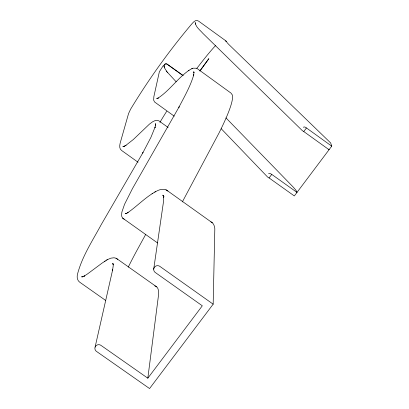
<?xml version="1.0" encoding="UTF-8"?>
<svg xmlns="http://www.w3.org/2000/svg" width="409" height="409" viewBox="0 0 409 409"><rect width="100%" height="100%" fill="white"/><g stroke="black" fill="none" stroke-linecap="round" stroke-linejoin="round"><path stroke-width="0.61" d="M213.166 304.173L160.251 266.663A3.926 3.814 6.9 0 0 154.428 267.215A3.926 3.814 6.9 0 0 155.691 272.783L202.312 305.799L147.823 378.192L101.366 345.656A3.896 3.753 9.8 0 0 95.594 346.198A3.896 3.753 9.8 0 0 96.877 351.679L149.571 388.55L213.166 304.173L214.822 228.876A385.677 45.082 -55.8 0 0 210.88 221.857M147.823 378.192L158.339 296.515A296.167 33.507 -55.7 0 0 154.755 285.942M153.697 269.199L163.544 201.356L163.697 196.381L163.769 197.307L163.319 195.522L163.646 196.392L162.848 195.113L163.401 195.85M155.604 124.597L155.006 127.659L155.149 126.974L150.947 137.296L142.695 153.099L142.992 152.557L101.084 224.894C92.434 240.916 82.025 256.55 77.454 274.362C76.79 277.103 77.224 280.456 79.699 282.169L105.629 300.421M95.093 347.129L112.741 269.424L112.557 270.323L113.247 265.625L113.175 263.882L113.247 264.797L112.633 263.335L113.181 264.066M182.348 201.908L219.117 132.802A273.621 24.765 -54.9 0 0 232.353 94.975L230.957 93.073L197.24 68.625M145.686 234.439L138.012 248.442A233.984 24.494 -54.2 0 0 128.268 267.138M200.032 70.875L208.861 58.656L199.832 70.982M221.187 128.697L267.629 177.071L269.086 177.951L271.745 174.398L296.99 192.409A30.138 4.208 36.8 0 0 292.553 186.392L225.957 117.884M195.19 22.884L195.175 22.546C195.747 27.152 200.124 30.133 202.946 33.431L302.323 130.635L303.764 131.545L306.448 127.956L331.735 146.156L294.332 195.952L269.086 177.951M163.237 65.665L159.372 71.733L153.861 96.642L153.656 100.149L154.607 102.01L174.244 116.176M189.009 70.297C177.501 78.364 169.577 90.604 157.787 98.293L158.334 97.971L156.652 98.487L157.889 98.707M156.759 286.934L117.695 259.301L116.028 258.222L114.009 257.767L110.844 258.171L107.332 259.669L102.163 263.043L87.618 273.861L83.891 276.31L84.612 275.876L81.836 276.995L82.644 276.775M212.378 222.833L167.951 191.08C165.185 188.523 161.1 189.091 157.925 190.456C146.478 196.034 137.792 205.763 127.409 212.925L128.114 212.501L125.992 213.631L126.795 213.426L125.297 213.682L126.125 213.702M104.489 261.407L105.231 260.962M106.585 260.124L107.332 259.669M152.051 193.733L152.787 193.293M154.755 192.092L155.502 191.647M191.811 68.702L193.074 68.191L196.663 68.231M188.426 70.634L192.404 68.354M81.642 276.607L82.869 276.735M225.287 40.977L226.479 41.488A23.431 2.388 36.5 0 0 229.071 44.734L330.666 142.951L331.735 146.156M123.738 146.463L123.135 146.269L124.126 146.448L122.874 146.586L124.878 146.069L124.259 146.228L126.054 145.313L125.502 145.64L133.339 139.5L149.413 124.147L152.562 121.821L155.425 120.44L156.785 120.292L158.825 120.819L168.13 127.485M157.25 98.411L157.736 98.748M271.745 174.398L270.707 173.784A2.255 1.764 -42.9 0 0 268.611 173.733M306.448 127.956L305.421 127.322A2.27 1.779 -44.9 0 0 303.33 127.25M116.933 258.795L117.695 259.301M116.028 258.222L116.785 258.723M167.189 190.568L167.951 191.08M166.008 189.817L166.765 190.328M163.753 196.146L162.992 195.625L164.029 196.366M183.258 75.593L167.434 64.325A2.06 2.035 0.2 0 0 164.566 64.423A2.06 2.035 0.2 0 0 164.587 67.26M157.583 242.972L122.628 218.099L121.841 216.668L121.585 215.175L121.882 212.046L124.551 204.311L132.49 188.539L179.157 106.8L178.845 107.362C184.362 96.754 190.441 86.258 193.794 74.709L193.646 75.404L193.994 71.948L194.045 72.654M138.048 162.23L121.637 150.492C118.753 148.544 119.745 144.571 120.537 141.78L128.564 113.549L130.594 109.213C148.631 79.392 169.055 50.91 191.504 24.254C193.206 22.296 195.809 18.988 198.626 21.14L226.453 41.289M303.764 131.545L329.051 149.73A30.266 3.461 36.7 0 0 328.8 149.137M182.762 75.471L167.429 64.448A2.06 2.055 0.6 0 0 164.561 64.55A2.06 2.055 0.6 0 0 164.582 67.419M122.628 218.099L124.188 219.244M176.177 81.815L167.158 72.004M164.525 67.909L166.739 71.463M166.412 71.038L167.475 72.419M195.42 23.666L195.763 24.131M193.355 71.687L193.733 72.342M155.522 124.264L155.277 123.61L155.655 125.297M159.95 122.393A55.067 3.988 -54.3 0 1 166.688 111.32M196.698 68.594A55.067 3.988 -54.3 0 1 215.794 45.358"/></g></svg>
